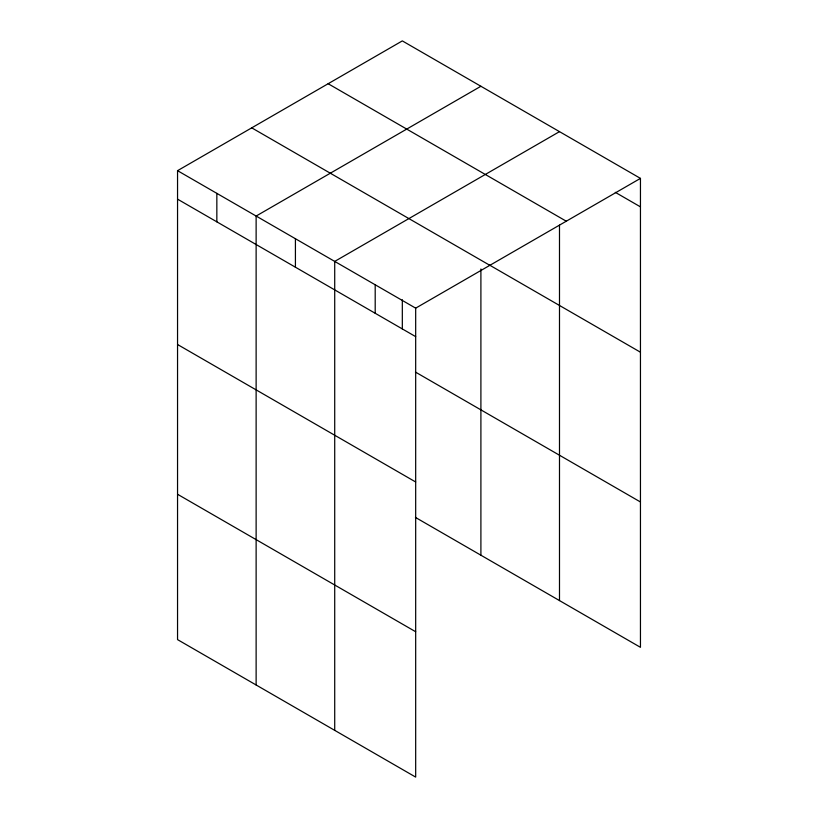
<?xml version="1.0" encoding="UTF-8"?>
<svg xmlns="http://www.w3.org/2000/svg" width="818" height="818" viewBox="0 0 818 818"><rect width="100%" height="100%" fill="white"/><g stroke="black" fill="none" stroke-linecap="round" stroke-linejoin="round"><path stroke-width="1.23" d="M559.492 225.144L559.492 600.586M415.421 517.405L640.453 647.324L640.453 178.385L402.323 40.9L177.547 170.676L177.547 639.615L415.677 777.1L415.677 308.151L177.547 170.676M480.902 86.268L256.126 216.044L256.126 684.983M559.492 131.637L334.715 261.412L334.715 730.351M415.677 308.151L640.453 178.385M615.289 192.332L640.453 206.862M328.151 83.722L566.271 221.208M489.634 265.144L640.453 352.21M251.729 127.843L489.849 265.329M177.547 199.152L415.677 336.638M415.421 372.057L640.453 501.976M177.547 344.511L415.677 481.986M177.547 494.266L415.677 631.741M480.902 268.989L480.902 555.217M402.323 299.766L402.323 328.959M375.196 284.787L375.196 313.263M295.421 238.723L295.421 267.21M216.842 193.355L216.842 221.842"/></g></svg>
